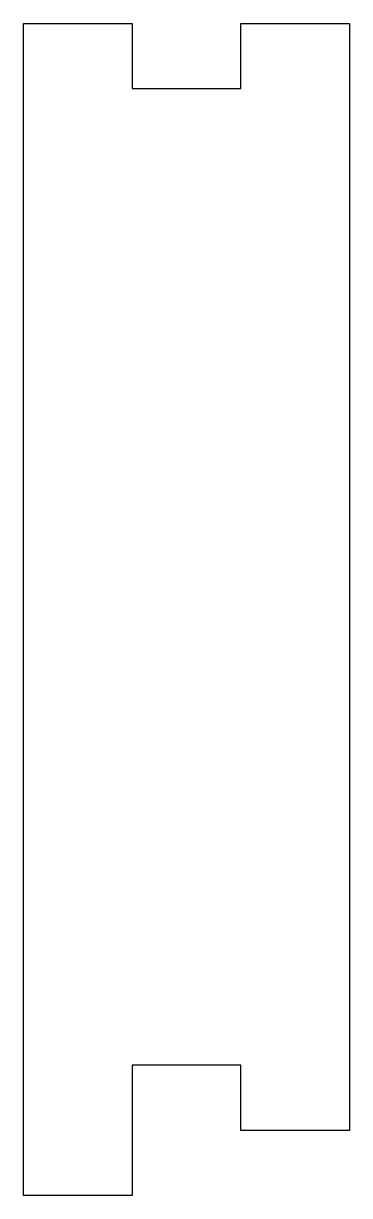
# Model space of a CAD drawing. Header units: millimetres. Extents: x -213.5 to -198.5, y -54 to 0.
import ezdxf

# ---------------------------------------------------------------- set-up
doc = ezdxf.new("R2010")
doc.units = ezdxf.units.MM
doc.layers.get('0').update_dxf_attribs({"linetype": 'CONTINUOUS'})

msp = doc.modelspace()

# ---------------------------------------------------------------- linework, layer by layer
msp.add_lwpolyline([(-198.5, 0), (-198.5, -51), (-203.5, -51), (-203.5, -48), (-208.5, -48), (-208.5, -54), (-213.5, -54), (-213.5, 0), (-208.5, 0), (-208.5, -3), (-203.5, -3), (-203.5, 0)], close=True)

doc.saveas('drawing.dxf')
